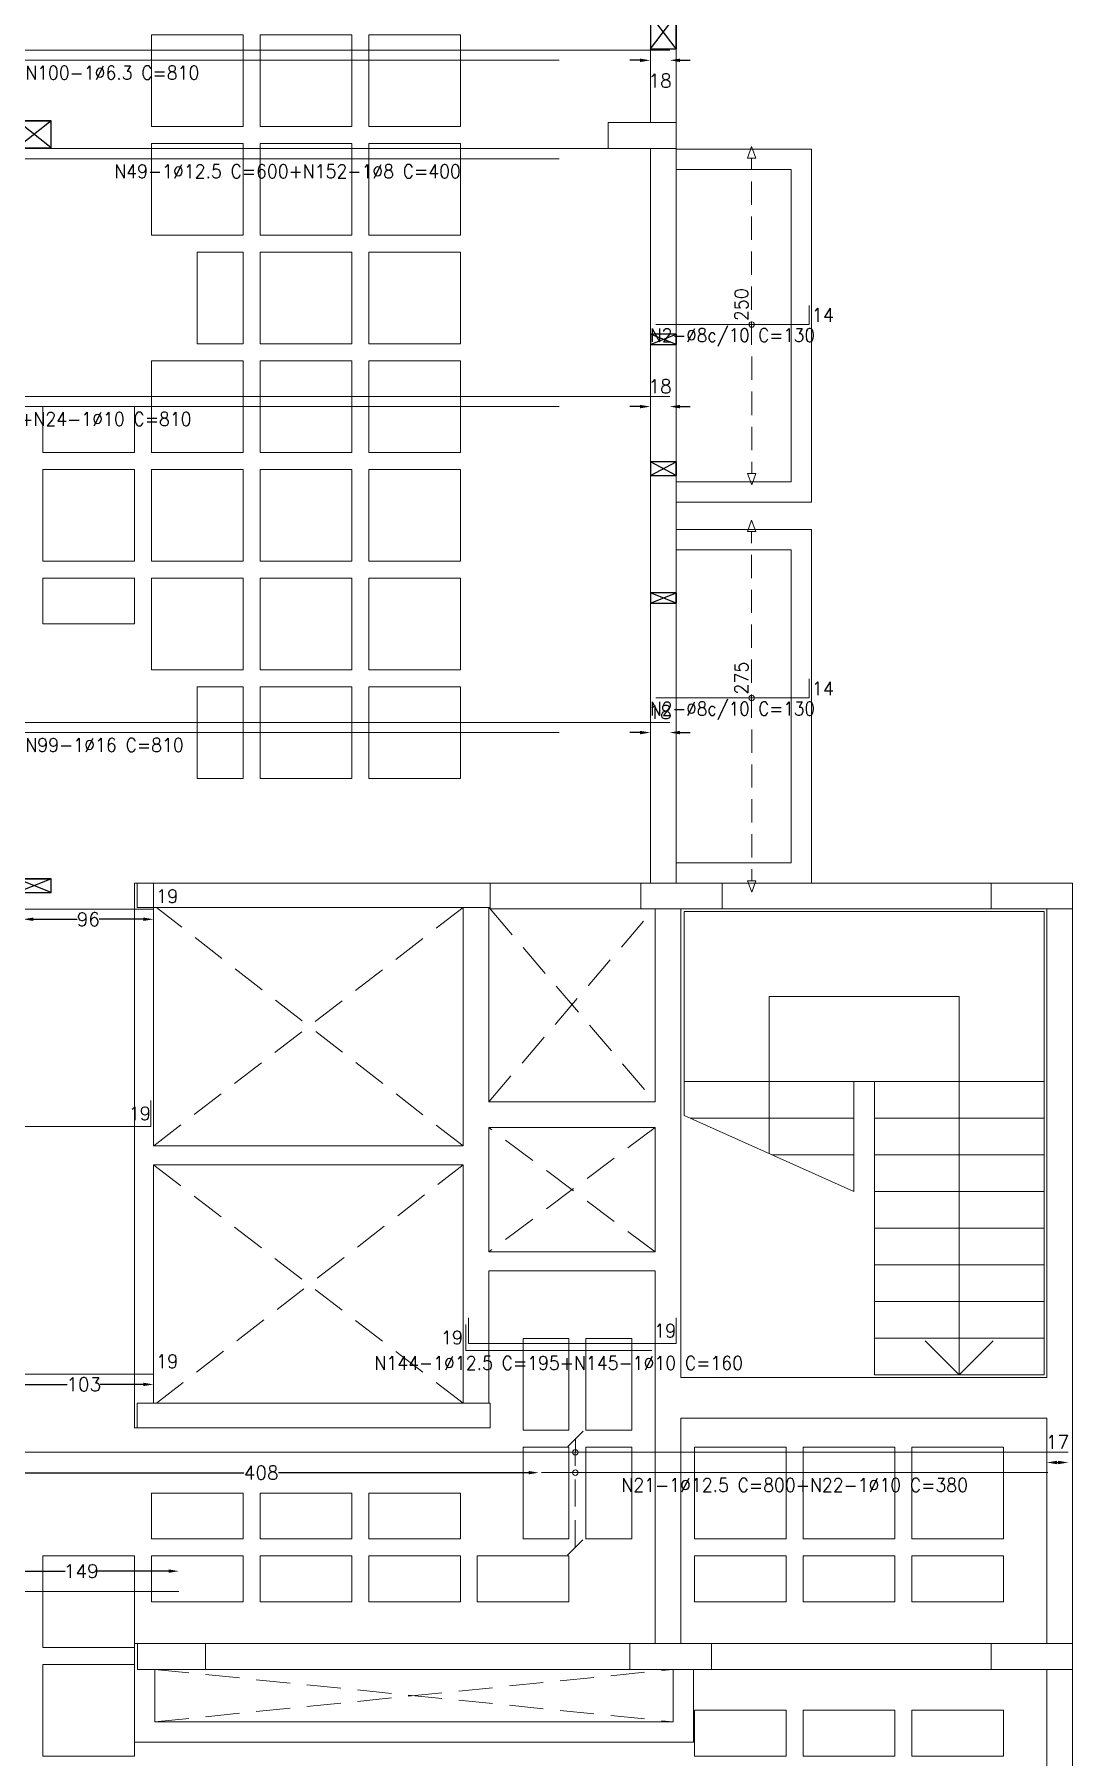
# Model space of a CAD drawing. Header units: millimetres. Extents: x -32 to 332, y -138 to 116.
# Drawn here: x 220.31 to 235.61, y -86.44 to -61.08 of the extents above; entities that cross this region are included whole.
import ezdxf
from ezdxf.enums import TextEntityAlignment as Align

# ---------------------------------------------------------------- set-up
doc = ezdxf.new("R2010")
doc.units = ezdxf.units.MM
doc.linetypes.add('TRAZO_HUECO', pattern=[0.75, 0.5, -0.25])
doc.layers.add('A-COT-01', color=9, linetype='Continuous')
doc.layers.add('FURAÇÃO', color=8, linetype='Continuous')
for name, color, linetype, lineweight in [('ARR_L_I_IG_DIST', 8, 'Continuous', 0), ('ARR_L_I_IG_LINHA', 2, 'Continuous', 0), ('ARR_L_I_IG_MARCA', 2, 'Continuous', 9), ('ARR_L_I_POSICAO', 4, 'Continuous', 9), ('ARR_LONG_INF', 6, 'Continuous', 15), ('ARR_LONG_INF_TXT', 1, 'Continuous', 9), ('LJ_NERV_RETI', 8, 'Continuous', 9), ('LJ_SIMB_ABER', 8, 'Continuous', 0), ('PILAR_CONCRETO', 8, 'Continuous', 0), ('VIG_FACES', 8, 'Continuous', 0)]:
    doc.layers.add(name, color=color, linetype=linetype, lineweight=lineweight)
doc.styles.add('CYPETXT_0.3_romans', font='romans.shx', dxfattribs={"height": 0.2})
doc.styles.add('CYPETXT_romans', font='romans.shx', dxfattribs={"height": 0.2})
doc.dimstyles.new('cype_arrow', dxfattribs={"dimtxt": 0.18, "dimasz": 0.15, "dimexe": 0.075, "dimexo": 0.075, "dimgap": 0, "dimtad": 0, "dimdec": 4, "dimzin": 0, "dimdsep": 46, "dimtxsty": 'CYPETXT_0.3_romans', "dimcen": 0.09, "dimadec": 0, "dimazin": 0, "dimtfac": 1, "dimtdec": 4, "dimtofl": 0, "dimtmove": 2, "dimatfit": 3, "dimfxl": 1, "dimtolj": 1, "dimtzin": 0, "dimarcsym": 0})

# ---------------------------------------------------------------- blocks, each defined once
blk = doc.blocks.new('Forma 2PvtoTipo')
at = {"layer": 'FURAÇÃO', "color": 8}
for points in [[(635.553, -60.215), (635.933, -60.215), (635.933, -59.715), (635.553, -59.715), (635.553, -60.215), (635.933, -59.715), (635.933, -60.215), (635.553, -59.715)], [(626.726, -61.672), (626.726, -61.272), (626.226, -61.272), (626.226, -61.672), (626.726, -61.672), (626.226, -61.272), (626.726, -61.272), (626.226, -61.672)], [(635.553, -64.565), (635.933, -64.565), (635.933, -64.415), (635.553, -64.415), (635.553, -64.565), (635.933, -64.415), (635.933, -64.565), (635.553, -64.415)], [(635.553, -66.495), (635.933, -66.495), (635.933, -66.295), (635.553, -66.295), (635.553, -66.495), (635.933, -66.295), (635.933, -66.495), (635.553, -66.295)], [(635.553, -66.495), (635.933, -66.495), (635.933, -66.295), (635.553, -66.295), (635.553, -66.495), (635.933, -66.295), (635.933, -66.495), (635.553, -66.295)], [(635.553, -68.375), (635.933, -68.375), (635.933, -68.225), (635.553, -68.225), (635.553, -68.375), (635.933, -68.225), (635.933, -68.375), (635.553, -68.225)], [(626.725, -72.636), (626.725, -72.436), (626.225, -72.436), (626.225, -72.636), (626.725, -72.636), (626.225, -72.436), (626.725, -72.436), (626.225, -72.636)]]:
    blk.add_lwpolyline(points, dxfattribs=at)
at = {"layer": 'LJ_NERV_RETI', "color": 8}
for points in [[(629.554, -61.357), (629.554, -60.007), (628.204, -60.007), (628.204, -61.357)], [(631.154, -61.357), (631.154, -60.007), (629.804, -60.007), (629.804, -61.357)], [(632.754, -61.357), (632.754, -60.007), (631.404, -60.007), (631.404, -61.357)], [(629.554, -62.957), (629.554, -61.607), (628.204, -61.607), (628.204, -62.957)], [(631.154, -62.957), (631.154, -61.607), (629.804, -61.607), (629.804, -62.957)], [(632.754, -62.957), (632.754, -61.607), (631.404, -61.607), (631.404, -62.957)], [(629.554, -64.557), (629.554, -63.207), (628.879, -63.207), (628.879, -64.557)], [(631.154, -64.557), (631.154, -63.207), (629.804, -63.207), (629.804, -64.557)], [(632.754, -64.557), (632.754, -63.207), (631.404, -63.207), (631.404, -64.557)], [(629.554, -66.157), (629.554, -64.807), (628.204, -64.807), (628.204, -66.157)], [(631.154, -66.157), (631.154, -64.807), (629.804, -64.807), (629.804, -66.157)], [(632.754, -66.157), (632.754, -64.807), (631.404, -64.807), (631.404, -66.157)], [(627.954, -66.157), (627.954, -65.482), (626.604, -65.482), (626.604, -66.157)], [(627.954, -67.757), (627.954, -66.407), (626.604, -66.407), (626.604, -67.757)], [(629.554, -67.757), (629.554, -66.407), (628.204, -66.407), (628.204, -67.757)], [(631.154, -67.757), (631.154, -66.407), (629.804, -66.407), (629.804, -67.757)], [(632.754, -67.757), (632.754, -66.407), (631.404, -66.407), (631.404, -67.757)], [(627.954, -68.682), (627.954, -68.007), (626.604, -68.007), (626.604, -68.682)], [(629.554, -69.357), (629.554, -68.007), (628.204, -68.007), (628.204, -69.357)], [(631.154, -69.357), (631.154, -68.007), (629.804, -68.007), (629.804, -69.357)], [(632.754, -69.357), (632.754, -68.007), (631.404, -68.007), (631.404, -69.357)], [(629.554, -70.957), (629.554, -69.607), (628.879, -69.607), (628.879, -70.957)], [(631.154, -70.957), (631.154, -69.607), (629.804, -69.607), (629.804, -70.957)], [(632.754, -70.957), (632.754, -69.607), (631.404, -69.607), (631.404, -70.957)], [(634.354, -80.557), (634.354, -79.207), (633.679, -79.207), (633.679, -80.557)], [(635.279, -80.557), (635.279, -79.207), (634.604, -79.207), (634.604, -80.557)], [(634.354, -82.157), (634.354, -80.807), (633.679, -80.807), (633.679, -82.157)], [(635.279, -82.157), (635.279, -80.807), (634.604, -80.807), (634.604, -82.157)], [(637.554, -82.157), (637.554, -80.807), (636.204, -80.807), (636.204, -82.157)], [(639.154, -82.157), (639.154, -80.807), (637.804, -80.807), (637.804, -82.157)], [(640.754, -82.157), (640.754, -80.807), (639.404, -80.807), (639.404, -82.157)], [(629.554, -82.157), (629.554, -81.482), (628.204, -81.482), (628.204, -82.157)], [(631.154, -82.157), (631.154, -81.482), (629.804, -81.482), (629.804, -82.157)], [(632.754, -82.157), (632.754, -81.482), (631.404, -81.482), (631.404, -82.157)], [(627.954, -83.757), (627.954, -82.407), (626.604, -82.407), (626.604, -83.757)], [(629.554, -83.082), (629.554, -82.407), (628.204, -82.407), (628.204, -83.082)], [(631.154, -83.082), (631.154, -82.407), (629.804, -82.407), (629.804, -83.082)], [(632.754, -83.082), (632.754, -82.407), (631.404, -82.407), (631.404, -83.082)], [(634.354, -83.082), (634.354, -82.407), (633.004, -82.407), (633.004, -83.082)], [(637.554, -83.082), (637.554, -82.407), (636.204, -82.407), (636.204, -83.082)], [(639.154, -83.082), (639.154, -82.407), (637.804, -82.407), (637.804, -83.082)], [(640.754, -83.082), (640.754, -82.407), (639.404, -82.407), (639.404, -83.082)], [(627.954, -85.357), (627.954, -84.007), (626.604, -84.007), (626.604, -85.357)], [(637.554, -85.357), (637.554, -84.682), (636.204, -84.682), (636.204, -85.357)], [(639.154, -85.357), (639.154, -84.682), (637.804, -84.682), (637.804, -85.357)], [(640.754, -85.357), (640.754, -84.682), (639.404, -84.682), (639.404, -85.357)]]:
    blk.add_lwpolyline(points, close=True, dxfattribs=at)
at = {"layer": 'LJ_SIMB_ABER', "color": 8, "linetype": 'TRAZO_HUECO'}
for p, q in [((632.795, -72.86), (628.233, -76.37)), ((632.795, -76.37), (628.277, -72.86)), ((633.175, -72.86), (633.191, -72.88)), ((633.175, -75.72), (635.606, -72.88)), ((633.192, -72.88), (635.623, -75.72)), ((635.623, -76.1), (633.175, -77.93)), ((635.623, -77.93), (633.175, -76.1)), ((632.795, -80.16), (628.233, -76.65)), ((628.277, -80.16), (632.795, -76.65)), ((628.255, -84.852), (635.888, -84.08)), ((628.255, -84.08), (635.888, -84.852))]:
    blk.add_line(p, q, dxfattribs=at)
at = {"layer": 'PILAR_CONCRETO', "color": 8}
for points in [[(634.933, -61.68), (635.933, -61.68), (635.933, -61.3), (634.933, -61.3), (634.933, -61.68)], [(634.933, -61.68), (635.933, -61.68), (635.933, -61.3), (634.933, -61.3), (634.933, -61.68)], [(627.993, -72.86), (633.193, -72.86), (633.193, -72.5), (627.993, -72.5), (627.993, -72.86)], [(635.413, -72.88), (636.613, -72.88), (636.613, -72.5), (635.413, -72.5), (635.413, -72.88)], [(635.413, -72.88), (636.613, -72.88), (636.613, -72.5), (635.413, -72.5), (635.413, -72.88)], [(640.573, -72.88), (641.773, -72.88), (641.773, -72.5), (640.573, -72.5), (640.573, -72.88)], [(640.573, -72.88), (641.773, -72.88), (641.773, -72.5), (640.573, -72.5), (640.573, -72.88)], [(627.993, -80.52), (633.193, -80.52), (633.193, -80.16), (627.993, -80.16), (627.993, -80.52)], [(627.998, -84.08), (628.998, -84.08), (628.998, -83.7), (627.998, -83.7), (627.998, -84.08)], [(627.998, -84.08), (628.998, -84.08), (628.998, -83.7), (627.998, -83.7), (627.998, -84.08)], [(635.253, -84.08), (636.453, -84.08), (636.453, -83.7), (635.253, -83.7), (635.253, -84.08)], [(635.253, -84.08), (636.453, -84.08), (636.453, -83.7), (635.253, -83.7), (635.253, -84.08)], [(640.573, -84.08), (641.773, -84.08), (641.773, -83.7), (640.573, -83.7), (640.573, -84.08)], [(640.573, -84.08), (641.773, -84.08), (641.773, -83.7), (640.573, -83.7), (640.573, -84.08)]]:
    blk.add_lwpolyline(points, close=True, dxfattribs=at)
at = {"layer": 'VIG_FACES', "color": 8}
for p, q in [((635.933, -61.3), (635.933, -50.48)), ((635.553, -61.3), (635.553, -59.083)), ((635.553, -61.68), (635.553, -63.881)), ((635.933, -61.68), (635.933, -61.69)), ((637.929, -61.691), (635.933, -61.691)), ((635.933, -61.692), (635.933, -66.89)), ((637.629, -61.991), (635.933, -61.991)), ((635.553, -63.883), (635.553, -72.5)), ((635.933, -66.892), (635.933, -67.29)), ((637.928, -67.291), (635.933, -67.291)), ((635.933, -67.292), (635.933, -72.5)), ((637.928, -67.291), (637.928, -72.5)), ((637.628, -67.591), (635.933, -67.591)), ((637.628, -67.591), (637.628, -72.2)), ((635.933, -72.2), (637.628, -72.2)), ((627.953, -72.5), (627.953, -80.52)), ((627.993, -72.5), (627.953, -72.5)), ((633.193, -72.5), (635.413, -72.5)), ((636.613, -72.5), (637.927, -72.5)), ((637.929, -72.5), (640.573, -72.5)), ((628.233, -72.86), (628.233, -76.37)), ((632.795, -76.37), (632.795, -72.86)), ((633.175, -75.72), (633.175, -72.86)), ((633.191, -72.88), (633.191, -72.86)), ((633.191, -72.88), (635.413, -72.88)), ((635.623, -72.88), (635.623, -75.72)), ((636.003, -72.88), (636.003, -79.78)), ((636.613, -72.88), (640.573, -72.88)), ((641.393, -79.78), (641.393, -72.88)), ((641.773, -83.7), (641.773, -72.88)), ((637.303, -75.42), (637.303, -74.17)), ((637.303, -74.17), (640.103, -74.17)), ((640.103, -74.17), (640.103, -75.42)), ((637.303, -76.48), (637.303, -75.42)), ((640.103, -75.42), (640.103, -79.18)), ((635.623, -75.72), (633.175, -75.72)), ((636.053, -75.92), (638.553, -77.04)), ((638.553, -75.96), (636.143, -75.96)), ((638.553, -76.5), (638.553, -75.96)), ((633.175, -77.93), (633.175, -76.1)), ((635.623, -76.1), (633.175, -76.1)), ((635.623, -76.1), (635.623, -77.93)), ((628.233, -76.37), (632.795, -76.37)), ((637.348, -76.5), (638.553, -76.5)), ((628.233, -76.65), (628.233, -80.16)), ((628.233, -76.65), (632.795, -76.65)), ((632.795, -80.16), (632.795, -76.65)), ((635.623, -77.93), (633.175, -77.93)), ((633.175, -80.16), (633.175, -78.21)), ((635.623, -78.21), (633.175, -78.21)), ((635.623, -78.21), (635.623, -83.7)), ((640.103, -79.18), (640.103, -79.74)), ((641.393, -79.78), (636.003, -79.78)), ((636.003, -80.38), (636.003, -83.7)), ((641.393, -80.38), (636.003, -80.38)), ((641.393, -83.7), (641.393, -80.38)), ((627.993, -80.52), (627.953, -80.52)), ((628.998, -83.7), (635.253, -83.7)), ((636.453, -83.7), (640.573, -83.7)), ((628.255, -84.852), (628.255, -84.08)), ((628.998, -84.08), (635.253, -84.08)), ((635.888, -84.08), (635.888, -84.852)), ((636.188, -84.08), (636.188, -85.152)), ((636.453, -84.08), (640.573, -84.08)), ((641.393, -84.08), (641.393, -89.3)), ((641.773, -84.08), (641.773, -89.68)), ((635.888, -84.852), (628.255, -84.852)), ((636.188, -85.152), (627.955, -85.152))]:
    blk.add_line(p, q, dxfattribs=at)
for points in [[(637.929, -61.691), (637.929, -66.891), (635.933, -66.891)], [(637.629, -61.991), (637.629, -66.591), (635.933, -66.591)], [(638.553, -75.96), (638.553, -75.42), (636.053, -75.42), (636.053, -75.42)], [(636.053, -75.42), (636.053, -75.92)], [(638.553, -77.04), (638.553, -76.5)], [(639.603, -79.24), (640.103, -79.74), (640.603, -79.24)], [(627.955, -85.152), (627.955, -83.7), (627.998, -83.7)]]:
    blk.add_lwpolyline(points, dxfattribs=at)
for points in [[(636.053, -75.42), (636.053, -72.92), (641.353, -72.92), (641.353, -75.42), (638.853, -75.42), (638.553, -75.42), (636.053, -75.42)], [(641.353, -75.42), (641.353, -75.96), (638.853, -75.96), (638.853, -75.42), (641.353, -75.42)], [(641.353, -75.96), (641.353, -76.5), (638.853, -76.5), (638.853, -75.96), (641.353, -75.96)], [(641.353, -76.5), (641.353, -77.04), (638.853, -77.04), (638.853, -76.5), (641.353, -76.5)], [(641.353, -77.04), (641.353, -77.58), (638.853, -77.58), (638.853, -77.04), (641.353, -77.04)], [(641.353, -77.58), (641.353, -78.12), (638.853, -78.12), (638.853, -77.58), (641.353, -77.58)], [(641.353, -78.12), (641.353, -78.66), (638.853, -78.66), (638.853, -78.12), (641.353, -78.12)], [(641.353, -78.66), (641.353, -79.2), (638.853, -79.2), (638.853, -78.66), (641.353, -78.66)], [(641.353, -79.2), (641.353, -79.74), (638.853, -79.74), (638.853, -79.2), (641.353, -79.2)]]:
    blk.add_lwpolyline(points, close=True, dxfattribs=at)
blk = doc.blocks.new('*D170')
at = {"layer": 'ARR_L_I_POSICAO', "color": 0, "lineweight": -2, "transparency": 16777216}
blk.add_line((235.375, -82.111), (235.392, -82.111), dxfattribs=at)
at = {"layer": 'ARR_L_I_POSICAO', "color": 0, "transparency": 16777216}
for points in [[(235.375, -82.086), (235.375, -82.136), (235.225, -82.111)], [(235.392, -82.086), (235.392, -82.136), (235.542, -82.111)]]:
    blk.add_solid(points, dxfattribs=at)
at = {"layer": 'DEFPOINTS', "color": 0, "transparency": 16777216}
for p in [(235.225, -82.111), (235.542, -82.111), (235.542, -82.111)]:
    blk.add_point(p, dxfattribs=at)
at = {"layer": 'ARR_L_I_POSICAO', "color": 0, "transparency": 16777216, "insert": (235.384, -81.811), "char_height": 0.2, "attachment_point": 5, "rotation": 359.9996, "style": 'CYPETXT_0.3_romans'}
blk.add_mtext('\\A1;17', dxfattribs=at)
blk = doc.blocks.new('*D171')
at = {"layer": 'ARR_L_I_POSICAO', "color": 0, "lineweight": -2, "transparency": 16777216}
for p, q in [((219.712, -82.261), (223.395, -82.261)), ((227.591, -82.261), (223.909, -82.261))]:
    blk.add_line(p, q, dxfattribs=at)
at = {"layer": 'ARR_L_I_POSICAO', "color": 0, "transparency": 16777216}
for points in [[(219.712, -82.236), (219.712, -82.286), (219.562, -82.261)], [(227.591, -82.236), (227.591, -82.286), (227.741, -82.261)]]:
    blk.add_solid(points, dxfattribs=at)
at = {"layer": 'DEFPOINTS', "color": 0, "transparency": 16777216}
for p in [(219.562, -82.261), (227.741, -82.261), (227.741, -82.261)]:
    blk.add_point(p, dxfattribs=at)
at = {"layer": 'ARR_L_I_POSICAO', "color": 0, "transparency": 16777216, "insert": (223.652, -82.261), "char_height": 0.2, "attachment_point": 5, "style": 'CYPETXT_0.3_romans'}
blk.add_mtext('\\A1;408', dxfattribs=at)
blk = doc.blocks.new('*D174')
at = {"layer": 'ARR_L_I_POSICAO', "color": 0, "lineweight": -2, "transparency": 16777216}
for p, q in [((229.235, -66.561), (229.085, -66.561)), ((229.821, -66.561), (229.971, -66.561))]:
    blk.add_line(p, q, dxfattribs=at)
at = {"layer": 'ARR_L_I_POSICAO', "color": 0, "transparency": 16777216}
for points in [[(229.235, -66.536), (229.235, -66.586), (229.385, -66.561)], [(229.821, -66.536), (229.821, -66.586), (229.671, -66.561)]]:
    blk.add_solid(points, dxfattribs=at)
at = {"layer": 'DEFPOINTS', "color": 0, "transparency": 16777216}
for p in [(229.385, -66.561), (229.671, -66.561), (229.671, -66.561)]:
    blk.add_point(p, dxfattribs=at)
at = {"layer": 'ARR_L_I_POSICAO', "color": 0, "transparency": 16777216, "insert": (229.528, -66.261), "char_height": 0.2, "attachment_point": 5, "rotation": 359.9996, "style": 'CYPETXT_0.3_romans'}
blk.add_mtext('\\A1;18', dxfattribs=at)
blk = doc.blocks.new('*D265')
at = {"layer": 'ARR_L_I_POSICAO', "color": 0, "lineweight": -2, "transparency": 16777216}
for p, q in [((219.712, -83.711), (220.762, -83.711)), ((222.289, -83.711), (221.239, -83.711))]:
    blk.add_line(p, q, dxfattribs=at)
at = {"layer": 'ARR_L_I_POSICAO', "color": 0, "transparency": 16777216}
for points in [[(219.712, -83.686), (219.712, -83.736), (219.562, -83.711)], [(222.289, -83.686), (222.289, -83.736), (222.439, -83.711)]]:
    blk.add_solid(points, dxfattribs=at)
at = {"layer": 'DEFPOINTS', "color": 0, "transparency": 16777216}
for p in [(219.562, -83.711), (222.439, -83.711), (222.439, -83.711)]:
    blk.add_point(p, dxfattribs=at)
at = {"layer": 'ARR_L_I_POSICAO', "color": 0, "transparency": 16777216, "insert": (221.001, -83.711), "char_height": 0.2, "attachment_point": 5, "style": 'CYPETXT_0.3_romans'}
blk.add_mtext('\\A1;149', dxfattribs=at)
blk = doc.blocks.new('*D6')
at = {"layer": 'ARR_L_I_POSICAO', "color": 0, "lineweight": -2, "transparency": 16777216}
for p, q in [((220.295, -74.111), (220.943, -74.111)), ((221.915, -74.111), (221.267, -74.111))]:
    blk.add_line(p, q, dxfattribs=at)
at = {"layer": 'ARR_L_I_POSICAO', "color": 0, "transparency": 16777216}
for points in [[(220.295, -74.086), (220.295, -74.136), (220.145, -74.111)], [(221.915, -74.086), (221.915, -74.136), (222.065, -74.111)]]:
    blk.add_solid(points, dxfattribs=at)
at = {"layer": 'DEFPOINTS', "color": 0, "transparency": 16777216}
for p in [(220.145, -74.111), (222.065, -74.111), (222.065, -74.111)]:
    blk.add_point(p, dxfattribs=at)
at = {"layer": 'ARR_L_I_POSICAO', "color": 0, "transparency": 16777216, "insert": (221.105, -74.111), "char_height": 0.2, "attachment_point": 5, "style": 'CYPETXT_0.3_romans'}
blk.add_mtext('\\A1;96', dxfattribs=at)
blk = doc.blocks.new('*D9')
at = {"layer": 'ARR_L_I_POSICAO', "color": 0, "lineweight": -2, "transparency": 16777216}
for p, q in [((229.235, -71.361), (229.085, -71.361)), ((229.821, -71.361), (229.971, -71.361))]:
    blk.add_line(p, q, dxfattribs=at)
at = {"layer": 'ARR_L_I_POSICAO', "color": 0, "transparency": 16777216}
for points in [[(229.235, -71.336), (229.235, -71.386), (229.385, -71.361)], [(229.821, -71.336), (229.821, -71.386), (229.671, -71.361)]]:
    blk.add_solid(points, dxfattribs=at)
at = {"layer": 'DEFPOINTS', "color": 0, "transparency": 16777216}
for p in [(229.385, -71.361), (229.671, -71.361), (229.671, -71.361)]:
    blk.add_point(p, dxfattribs=at)
at = {"layer": 'ARR_L_I_POSICAO', "color": 0, "transparency": 16777216, "insert": (229.528, -71.061), "char_height": 0.2, "attachment_point": 5, "rotation": 0.0005, "style": 'CYPETXT_0.3_romans'}
blk.add_mtext('\\A1;18', dxfattribs=at)
blk = doc.blocks.new('*D90')
at = {"layer": 'ARR_L_I_POSICAO', "color": 0, "lineweight": -2, "transparency": 16777216}
for p, q in [((220.16, -80.961), (220.795, -80.961)), ((221.915, -80.961), (221.28, -80.961))]:
    blk.add_line(p, q, dxfattribs=at)
at = {"layer": 'ARR_L_I_POSICAO', "color": 0, "transparency": 16777216}
for points in [[(220.16, -80.936), (220.16, -80.986), (220.01, -80.961)], [(221.915, -80.936), (221.915, -80.986), (222.065, -80.961)]]:
    blk.add_solid(points, dxfattribs=at)
at = {"layer": 'DEFPOINTS', "color": 0, "transparency": 16777216}
for p in [(220.01, -80.961), (222.065, -80.961), (222.065, -80.961)]:
    blk.add_point(p, dxfattribs=at)
at = {"layer": 'ARR_L_I_POSICAO', "color": 0, "transparency": 16777216, "insert": (221.038, -80.961), "char_height": 0.2, "attachment_point": 5, "style": 'CYPETXT_0.3_romans'}
blk.add_mtext('\\A1;103', dxfattribs=at)
blk = doc.blocks.new('*D98')
at = {"layer": 'ARR_L_I_POSICAO', "color": 0, "lineweight": -2, "transparency": 16777216}
for p, q in [((229.235, -61.461), (229.085, -61.461)), ((229.821, -61.461), (229.971, -61.461))]:
    blk.add_line(p, q, dxfattribs=at)
at = {"layer": 'ARR_L_I_POSICAO', "color": 0, "transparency": 16777216}
for points in [[(229.235, -61.436), (229.235, -61.486), (229.385, -61.461)], [(229.821, -61.436), (229.821, -61.486), (229.671, -61.461)]]:
    blk.add_solid(points, dxfattribs=at)
at = {"layer": 'DEFPOINTS', "color": 0, "transparency": 16777216}
for p in [(229.385, -61.461), (229.671, -61.461), (229.671, -61.461)]:
    blk.add_point(p, dxfattribs=at)
at = {"layer": 'ARR_L_I_POSICAO', "color": 0, "transparency": 16777216, "insert": (229.528, -61.761), "char_height": 0.2, "attachment_point": 5, "rotation": 0.0002, "style": 'CYPETXT_0.3_romans'}
blk.add_mtext('\\A1;18', dxfattribs=at)

msp = doc.modelspace()

# ---------------------------------------------------------------- linework, layer by layer
at = {"layer": 'ARR_L_I_IG_LINHA'}
for p, q in [((228.27952, -82.16089), (228.28071, -81.76089)), ((228.27775, -82.76089), (228.27893, -82.36089)), ((228.27597, -83.36089), (228.27716, -82.96089))]:
    msp.add_line(p, q, dxfattribs=at)
for points in [[(230.8765, -62.89968), (230.814, -62.89971), (230.87642, -62.73218), (230.939, -62.89966), (230.8765, -62.89968)], [(230.87856, -67.54468), (230.94106, -67.54466), (230.87864, -67.71218), (230.81606, -67.54471), (230.87856, -67.54468)], [(230.87661, -68.39968), (230.81411, -68.39971), (230.87654, -68.23218), (230.93911, -68.39966), (230.87661, -68.39968)], [(230.87867, -73.54468), (230.94117, -73.54466), (230.87873, -73.71218), (230.81617, -73.54471), (230.87867, -73.54468)]]:
    msp.add_lwpolyline(points, close=True, dxfattribs=at)
for points in [[(230.87657, -63.07172), (230.8765, -62.89968)], [(230.8768, -63.58783), (230.87665, -63.24376)], [(230.87703, -64.10394), (230.87688, -63.75987)], [(230.87726, -64.62005), (230.87711, -64.27598)], [(230.87749, -65.13617), (230.87734, -64.79209)], [(230.87772, -65.65228), (230.87757, -65.3082)], [(230.87795, -66.16839), (230.8778, -65.82431)], [(230.87818, -66.6845), (230.87803, -66.34042)], [(230.87841, -67.20061), (230.87826, -66.85654)], [(230.87856, -67.54468), (230.87849, -67.37265)], [(230.87668, -68.57118), (230.87661, -68.39968)], [(230.87688, -69.08568), (230.87675, -68.74268)], [(230.87709, -69.60018), (230.87695, -69.25718)], [(230.87729, -70.11468), (230.87716, -69.77168)], [(230.8775, -70.62918), (230.87736, -70.28618)], [(230.87771, -71.14368), (230.87757, -70.80068)], [(230.87791, -71.65818), (230.87777, -71.31518)], [(230.87812, -72.17268), (230.87798, -71.82968)], [(230.87832, -72.68718), (230.87819, -72.34418)], [(230.87853, -73.20168), (230.87839, -72.85868)], [(230.87867, -73.54468), (230.8786, -73.37318)]]:
    msp.add_lwpolyline(points, dxfattribs=at)
for centre in [(230.87759, -65.35218), (230.87759, -70.85218), (228.28011, -81.96089), (228.27923, -82.26089)]:
    msp.add_circle(centre, 0.04, dxfattribs=at)
at = {"layer": 'ARR_L_I_IG_MARCA'}
for p, q in [((228.39418, -81.64809), (228.16723, -81.87369)), ((228.38944, -83.24808), (228.1625, -83.47369))]:
    msp.add_line(p, q, dxfattribs=at)
at = {"layer": 'ARR_LONG_INF'}
for points in [[(205.81109, -61.31088), (229.67109, -61.31088)], [(211.94209, -61.46088), (228.04209, -61.46088)], [(218.08509, -62.38088), (218.08509, -62.76088), (229.66509, -62.76088)], [(220.04028, -62.91088), (228.04028, -62.91088)], [(229.46709, -65.35218), (231.72509, -65.35218), (231.72509, -65.07218)], [(205.81109, -66.41089), (229.67109, -66.41089)], [(211.94209, -66.56089), (228.04209, -66.56089)], [(229.46709, -70.85218), (231.72509, -70.85218), (231.72509, -70.57218)], [(205.81109, -71.21088), (229.67109, -71.21088)], [(211.94209, -71.36088), (228.04209, -71.36088)], [(206.45509, -73.96089), (222.06509, -73.96089), (222.06509, -73.58089)], [(213.02509, -76.78088), (213.02509, -77.16088), (222.02509, -77.16088), (222.02509, -76.78088)], [(226.66509, -80.08089), (226.66509, -80.46089), (229.40509, -80.46089)], [(226.70509, -79.98089), (226.70509, -80.36089), (229.76509, -80.36089), (229.76509, -79.98089)], [(206.39309, -80.81089), (222.06509, -80.81089), (222.06509, -80.43089)], [(219.56209, -81.96089), (235.54209, -81.96089)], [(227.78142, -82.26089), (235.24142, -82.26089)], [(206.61909, -84.01089), (222.43909, -84.01089)]]:
    msp.add_lwpolyline(points, dxfattribs=at)

# ---------------------------------------------------------------- block references
at = {"layer": 'A-COT-01', "color": 1}
msp.add_blockref('Forma 2PvtoTipo', (-406.16805, -1.07881), dxfattribs=at)

# ---------------------------------------------------------------- texts
at = {"layer": 'ARR_L_I_IG_DIST', "style": 'CYPETXT_romans', "width": 0.895263}
for s, rotation, p, p2 in [('250', 90.026229, (230.82757, -65.3022), (230.82735, -64.8162)), ('275', 90.022732, (230.82757, -70.8022), (230.82738, -70.3162))]:
    msp.add_text(s, height=0.2, rotation=rotation, dxfattribs=at).set_placement(p, p2, align=Align.FIT)
at = {"layer": 'ARR_LONG_INF_TXT', "style": 'CYPETXT_romans'}
for s, width, p, p2 in [('N23-1%%c12.5 C=1200+N100-1%%c6.3 C=810', 0.832727, (217.24409, -61.74422), (222.74009, -61.74422)), ('N49-1%%c12.5 C=600+N152-1%%c8 C=400', 0.833795, (221.48728, -63.19422), (226.59328, -63.19422)), ('14', 0.895263, (231.76509, -65.31218), (232.08909, -65.31218)), ('N2-%%c8c/10 C=130', 0.817788, (229.38109, -65.60885), (231.81109, -65.60885)), ('N23-1%%c12.5 C=1200+N24-1%%c10 C=810', 0.834299, (217.35809, -66.84422), (222.62609, -66.84422)), ('14', 0.895263, (231.76509, -70.81218), (232.08909, -70.81218)), ('N2-%%c8c/10 C=130', 0.817788, (229.38109, -71.10885), (231.81109, -71.10885)), ('N28-1%%c16 C=1200+N99-1%%c16 C=810', 0.836019, (217.47209, -71.64422), (222.51209, -71.64422)), ('19', 0.945, (222.10509, -73.87089), (222.42909, -73.87089)), ('19', 0.945, (221.70109, -77.07088), (222.02509, -77.07088)), ('19', 0.945, (229.44109, -80.27089), (229.76509, -80.27089)), ('19', 0.945, (226.30109, -80.37089), (226.62509, -80.37089)), ('19', 0.945, (222.10509, -80.72089), (222.42909, -80.72089)), ('N144-1%%c12.5 C=195+N145-1%%c10 C=160', 0.834773, (225.32009, -80.74422), (230.75009, -80.74422)), ('N21-1%%c12.5 C=800+N22-1%%c10 C=380', 0.833795, (228.95842, -82.54422), (234.06442, -82.54422))]:
    msp.add_text(s, height=0.2, dxfattribs=dict(at, width=width)).set_placement(p, p2, align=Align.FIT)

# ---------------------------------------------------------------- dimensions: what is measured, and where the dimension line sits
at = {"layer": 'ARR_L_I_POSICAO'}
for p1, p2, text, picture, middle in [((229.38509, -61.46089), (229.67109, -61.46088), '18', '*D98', (229.52809, -61.76089)), ((229.38509, -66.56089), (229.67109, -66.56089), '18', '*D174', (229.52809, -66.26089)), ((229.38509, -71.36089), (229.67109, -71.36088), '18', '*D9', (229.52809, -71.06088)), ((220.14509, -74.11089), (222.06509, -74.11089), '96', '*D6', (221.10509, -74.11089)), ((220.01009, -80.96089), (222.06509, -80.96089), '103', '*D90', (221.03759, -80.96089)), ((235.22509, -82.11089), (235.54209, -82.11089), '17', '*D170', (235.38359, -81.81089)), ((219.56209, -82.26089), (227.74142, -82.26089), '408', '*D171', (223.65175, -82.26089)), ((219.56209, -83.71089), (222.43909, -83.71089), '149', '*D265', (221.00059, -83.71089))]:
    dim = msp.add_aligned_dim(p1=p1, p2=p2, distance=0, text=text, dimstyle='cype_arrow', override={"dimexe": 0, "dimexo": 0}, dxfattribs=at)
    dim.commit()
    dim.dimension.update_dxf_attribs({"geometry": picture, "text_midpoint": middle})

doc.saveas('drawing.dxf')
